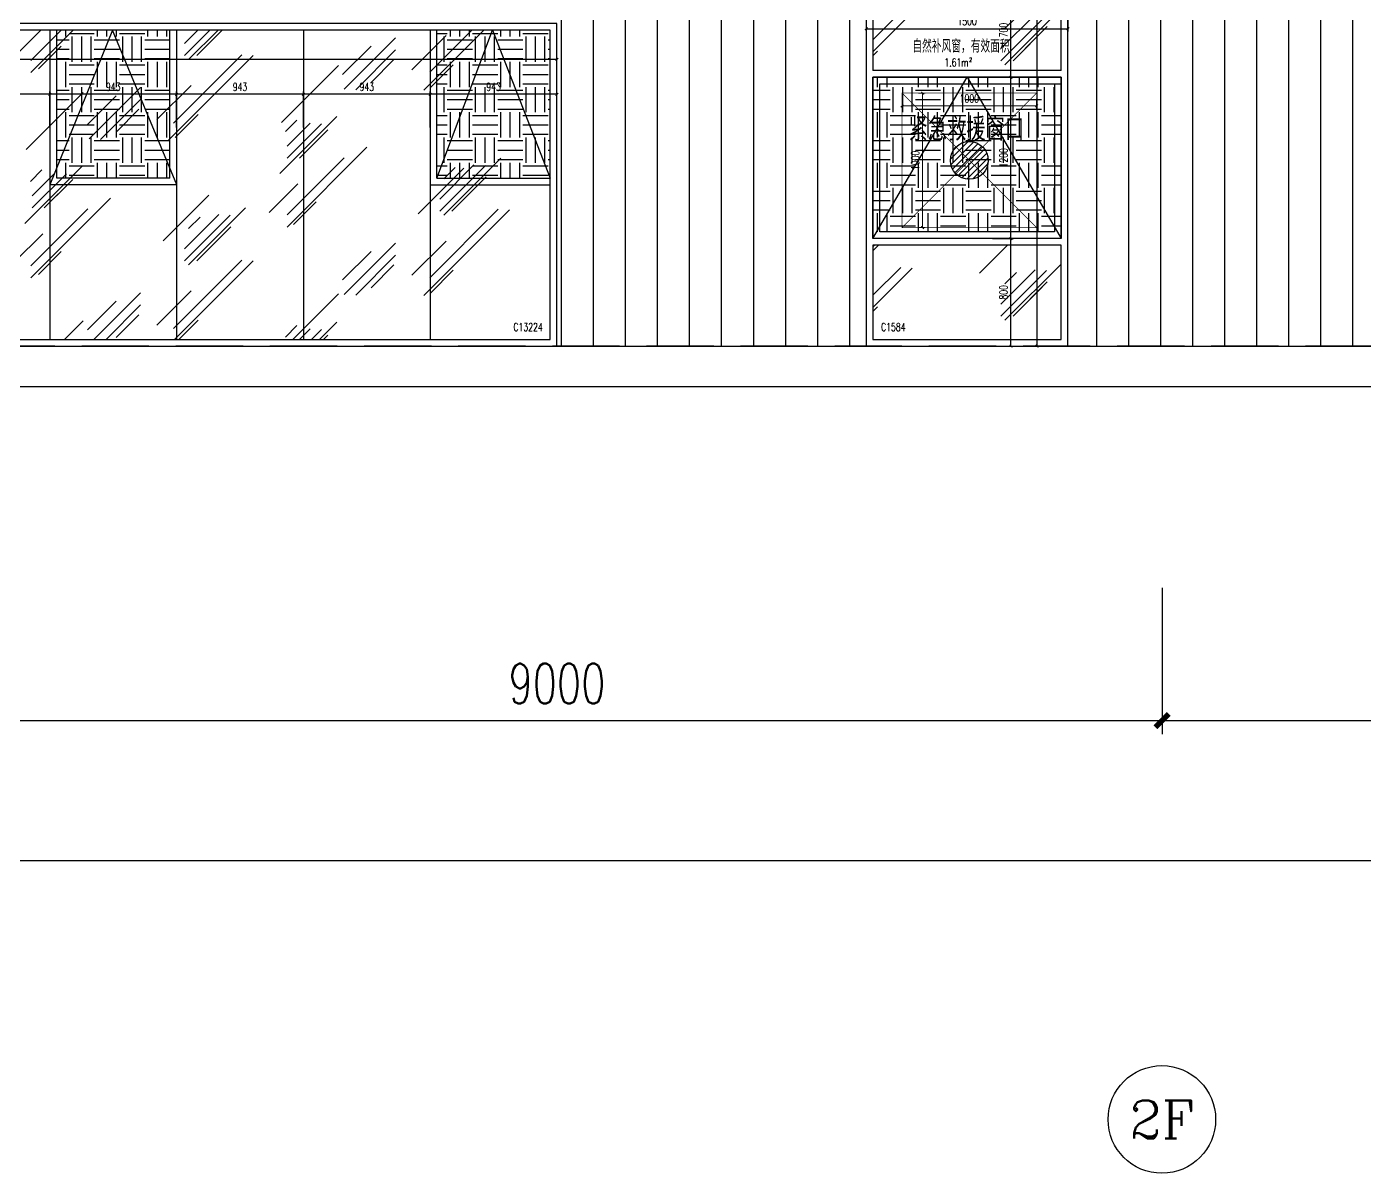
# Model space of a CAD drawing. Extents: x -2377130 to 293730, y -2 to 754590.
# Drawn here: x -866002 to -856056, y 511087 to 519612 of the extents above; entities that cross this region are included whole.
import ezdxf
from ezdxf.enums import TextEntityAlignment as Align

# ---------------------------------------------------------------- set-up
doc = ezdxf.new("R2010")
doc.units = 0
doc.header["$LTSCALE"] = 1000
doc.header["$MEASUREMENT"] = 0
for name, pattern in [('__DASH', [0.35, 0.25, -0.1]), ('DASH', [0.35, 0.25, -0.1]), ('DOTE', [2.42, 2, -0.2, 0.02, -0.2])]:
    doc.linetypes.add(name, pattern=pattern)
doc.layers.get('Defpoints').update_dxf_attribs({"color": 210})
for name, color, linetype in [('A-AXIS-D', 1, 'Continuous'), ('A-AXIS-DOTE', 14, 'DOTE'), ('A-HATCH-2', 251, 'Continuous'), ('A-LIN-V', 9, 'Continuous'), ('A-WINDOW', 140, 'Continuous'), ('A-彩色打印层', 22, 'Continuous'), ('A-门窗表显示尺寸', 160, 'Continuous'), ('AS-WALL', 40, 'Continuous'), ('AXIS', 3, 'Continuous'), ('PUB_DIM', 3, 'Continuous'), ('PUB_TEXT', 7, 'Continuous'), ('SPACE', 7, 'Continuous'), ('SPACE_HATCH', 8, 'Continuous')]:
    doc.layers.add(name, color=color, linetype=linetype)
doc.layers.add('A-WALL-HATCH', color=8, linetype='Continuous', lineweight=13)
doc.styles.add('_TCH_AXIS', font='COMPLEX', dxfattribs={"bigfont": 'GBCBIG'})
doc.styles.add('_TCH_DIM_T3', font='SIMPLEX', dxfattribs={"width": 0.705882, "bigfont": 'GBCBIG'})
doc.styles.add('_TCH_SPACE', font='SIMPLEX', dxfattribs={"height": 5, "bigfont": 'GBCBIG'})
doc.styles.add('A-DIM_T3', font='SIMPLEX', dxfattribs={"width": 0.705882, "bigfont": 'GBCBIG'})
doc.styles.add('A-STANDARD', font='SIMPLEX', dxfattribs={"bigfont": 'GBCBIG'})
doc.styles.add('STYLE1', font='')
doc.styles.get('STYLE1').set_extended_font_data('SimSun')
doc.dimstyles.new('_TCH_ARCH&&100', dxfattribs={"dimtxt": 297.5, "dimasz": 100, "dimexe": 100, "dimexo": 100, "dimgap": 126.25, "dimtad": 1, "dimdec": 0, "dimzin": 0, "dimdsep": 46, "dimtxsty": '_TCH_DIM_T3', "dimblk": 'ARCHTICK', "dimcen": 0.09, "dimclrt": 7, "dimazin": 2, "dimtfac": 1, "dimtdec": 0, "dimtix": 1, "dimtmove": 2, "dimatfit": 3, "dimfxl": 0, "dimtolj": 1, "dimtzin": 0, "dimarcsym": 0})
doc.dimstyles.new('_TCH_ARCH&&20', dxfattribs={"dimtxt": 59.5, "dimasz": 20, "dimexe": 20, "dimexo": 20, "dimgap": 25.25, "dimtad": 1, "dimdec": 0, "dimzin": 0, "dimdsep": 46, "dimtxsty": '_TCH_DIM_T3', "dimblk": 'ARCHTICK', "dimcen": 0.09, "dimclrt": 7, "dimazin": 2, "dimtfac": 1, "dimtdec": 0, "dimtix": 1, "dimtmove": 2, "dimatfit": 3, "dimfxl": 0, "dimtolj": 1, "dimtzin": 0, "dimarcsym": 0})
doc.dimstyles.new('A-DIM&&20', dxfattribs={"dimtxt": 59.5, "dimasz": 20, "dimexe": 20, "dimexo": 20, "dimgap": 25.25, "dimtad": 1, "dimdec": 0, "dimzin": 0, "dimdsep": 46, "dimtxsty": 'A-DIM_T3', "dimblk": 'ARCHTICK', "dimcen": 0.09, "dimclrt": 7, "dimazin": 2, "dimtfac": 1, "dimtdec": 0, "dimtix": 1, "dimtmove": 2, "dimatfit": 3, "dimfxl": 0, "dimtolj": 1, "dimtzin": 0, "dimarcsym": 0})
pattern_1 = [(0, (0, 0), (187.5, 187.5), [187.5, -187.5]), (0, (0, 70.31), (187.5, 187.5), [187.5, -187.5]), (0, (0, 140.62), (187.5, 187.5), [187.5, -187.5]), (90, (23.44, 164.06), (-187.5, 187.5), [187.5, -187.5]), (90, (93.75, 164.06), (-187.5, 187.5), [187.5, -187.5]), (90, (164.06, 164.06), (-187.5, 187.5), [187.5, -187.5])]

# ---------------------------------------------------------------- blocks, each defined once
blk = doc.blocks.new('_ArchTick')
at = {"color": 0, "linetype": 'ByBlock', "const_width": 0.4}
blk.add_lwpolyline([(-0.5, -0.5), (0.5, 0.5)], dxfattribs=at)
blk = doc.blocks.new('*D1117')
at = {"layer": 'A-AXIS-D', "color": 0, "lineweight": -2}
for p, q in [((-903359.3, 515440), (-903359.3, 513313.4)), ((-745359.3, 515440), (-745359.3, 513313.4)), ((-903359.3, 513413.4), (-745359.3, 513413.4))]:
    blk.add_line(p, q, dxfattribs=at)
at = {"layer": 'Defpoints', "color": 0}
for p in [(-903359.3, 515540), (-745359.3, 515540), (-745359.3, 513413.4)]:
    blk.add_point(p, dxfattribs=at)
at = {"layer": 'A-AXIS-D', "color": 0, "lineweight": -2, "xscale": 100, "yscale": 100, "zscale": 100, "rotation": 180}
blk.add_blockref('_ArchTick', (-903359.3, 513413.4), dxfattribs=at)
at = {"layer": 'A-AXIS-D', "color": 0, "lineweight": -2, "xscale": 100, "yscale": 100, "zscale": 100}
blk.add_blockref('_ArchTick', (-745359.3, 513413.4), dxfattribs=at)
at = {"layer": 'A-AXIS-D', "color": 7, "insert": (-824359.3, 513688.4), "char_height": 297.5, "attachment_point": 5, "style": '_TCH_DIM_T3'}
blk.add_mtext('\\A1;158000', dxfattribs=at)
blk = doc.blocks.new('*D1099')
at = {"layer": 'A-AXIS-D', "color": 0, "lineweight": -2}
for p, q in [((-857559.3, 515440), (-857559.3, 514353.4)), ((-848559.3, 515440), (-848559.3, 514353.4)), ((-857559.3, 514453.4), (-848559.3, 514453.4))]:
    blk.add_line(p, q, dxfattribs=at)
at = {"layer": 'Defpoints', "color": 0}
for p in [(-857559.3, 515540), (-848559.3, 515540), (-848559.3, 514453.4)]:
    blk.add_point(p, dxfattribs=at)
at = {"layer": 'A-AXIS-D', "color": 0, "lineweight": -2, "xscale": 100, "yscale": 100, "zscale": 100, "rotation": 180}
blk.add_blockref('_ArchTick', (-857559.3, 514453.4), dxfattribs=at)
at = {"layer": 'A-AXIS-D', "color": 0, "lineweight": -2, "xscale": 100, "yscale": 100, "zscale": 100}
blk.add_blockref('_ArchTick', (-848559.3, 514453.4), dxfattribs=at)
at = {"layer": 'A-AXIS-D', "color": 7, "insert": (-853059.3, 514728.4), "char_height": 297.5, "attachment_point": 5, "style": '_TCH_DIM_T3'}
blk.add_mtext('\\A1;9000', dxfattribs=at)
blk = doc.blocks.new('*D1098')
at = {"layer": 'A-AXIS-D', "color": 0, "lineweight": -2}
for p, q in [((-866559.3, 515440), (-866559.3, 514353.4)), ((-857559.3, 515440), (-857559.3, 514353.4)), ((-866559.3, 514453.4), (-857559.3, 514453.4))]:
    blk.add_line(p, q, dxfattribs=at)
at = {"layer": 'Defpoints', "color": 0}
for p in [(-866559.3, 515540), (-857559.3, 515540), (-857559.3, 514453.4)]:
    blk.add_point(p, dxfattribs=at)
at = {"layer": 'A-AXIS-D', "color": 0, "lineweight": -2, "xscale": 100, "yscale": 100, "zscale": 100, "rotation": 180}
blk.add_blockref('_ArchTick', (-866559.3, 514453.4), dxfattribs=at)
at = {"layer": 'A-AXIS-D', "color": 0, "lineweight": -2, "xscale": 100, "yscale": 100, "zscale": 100}
blk.add_blockref('_ArchTick', (-857559.3, 514453.4), dxfattribs=at)
at = {"layer": 'A-AXIS-D', "color": 7, "insert": (-862059.3, 514728.4), "char_height": 297.5, "attachment_point": 5, "style": '_TCH_DIM_T3'}
blk.add_mtext('\\A1;9000', dxfattribs=at)
blk = doc.blocks.new('*D926')
at = {"layer": 'A-门窗表显示尺寸', "color": 0, "lineweight": -2}
for p, q in [((-875259.3, 519122.5), (-875259.3, 519390)), ((-862059.3, 519370), (-875259.3, 519370)), ((-862059.3, 519122.5), (-862059.3, 519390))]:
    blk.add_line(p, q, dxfattribs=at)
at = {"layer": 'Defpoints', "color": 0}
for p in [(-875259.3, 519370), (-875259.3, 519102.5), (-862059.3, 519102.5)]:
    blk.add_point(p, dxfattribs=at)
at = {"layer": 'A-门窗表显示尺寸', "color": 0, "lineweight": -2, "xscale": 20, "yscale": 20, "zscale": 20, "rotation": 180}
blk.add_blockref('_ArchTick', (-875259.3, 519370), dxfattribs=at)
at = {"layer": 'A-门窗表显示尺寸', "color": 0, "lineweight": -2, "xscale": 20, "yscale": 20, "zscale": 20}
blk.add_blockref('_ArchTick', (-862059.3, 519370), dxfattribs=at)
at = {"layer": 'A-门窗表显示尺寸', "color": 7, "insert": (-868659.3, 519425), "char_height": 59.5, "attachment_point": 5, "style": 'A-DIM_T3'}
blk.add_mtext('\\A1;13200', dxfattribs=at)
blk = doc.blocks.new('*D910')
at = {"layer": 'A-门窗表显示尺寸', "color": 0, "lineweight": -2}
for p, q in [((-866773.6, 518862.5), (-866773.6, 519130)), ((-865830.8, 519110), (-866773.6, 519110)), ((-865830.8, 518862.5), (-865830.8, 519130))]:
    blk.add_line(p, q, dxfattribs=at)
at = {"layer": 'Defpoints', "color": 0}
for p in [(-866773.6, 519110), (-866773.6, 518842.5), (-865830.8, 518842.5)]:
    blk.add_point(p, dxfattribs=at)
at = {"layer": 'A-门窗表显示尺寸', "color": 0, "lineweight": -2, "xscale": 20, "yscale": 20, "zscale": 20, "rotation": 180}
blk.add_blockref('_ArchTick', (-866773.6, 519110), dxfattribs=at)
at = {"layer": 'A-门窗表显示尺寸', "color": 0, "lineweight": -2, "xscale": 20, "yscale": 20, "zscale": 20}
blk.add_blockref('_ArchTick', (-865830.8, 519110), dxfattribs=at)
at = {"layer": 'A-门窗表显示尺寸', "color": 7, "insert": (-866302.2, 519165), "char_height": 59.5, "attachment_point": 5, "style": 'A-DIM_T3'}
blk.add_mtext('\\A1;943', dxfattribs=at)
blk = doc.blocks.new('*D911')
at = {"layer": 'A-门窗表显示尺寸', "color": 0, "lineweight": -2}
for p, q in [((-865830.8, 518862.5), (-865830.8, 519130)), ((-864887.9, 519110), (-865830.8, 519110)), ((-864887.9, 518862.5), (-864887.9, 519130))]:
    blk.add_line(p, q, dxfattribs=at)
at = {"layer": 'Defpoints', "color": 0}
for p in [(-865830.8, 519110), (-865830.8, 518842.5), (-864887.9, 518842.5)]:
    blk.add_point(p, dxfattribs=at)
at = {"layer": 'A-门窗表显示尺寸', "color": 0, "lineweight": -2, "xscale": 20, "yscale": 20, "zscale": 20, "rotation": 180}
blk.add_blockref('_ArchTick', (-865830.8, 519110), dxfattribs=at)
at = {"layer": 'A-门窗表显示尺寸', "color": 0, "lineweight": -2, "xscale": 20, "yscale": 20, "zscale": 20}
blk.add_blockref('_ArchTick', (-864887.9, 519110), dxfattribs=at)
at = {"layer": 'A-门窗表显示尺寸', "color": 7, "insert": (-865359.3, 519165), "char_height": 59.5, "attachment_point": 5, "style": 'A-DIM_T3'}
blk.add_mtext('\\A1;943', dxfattribs=at)
blk = doc.blocks.new('*D912')
at = {"layer": 'A-门窗表显示尺寸', "color": 0, "lineweight": -2}
for p, q in [((-864887.9, 518862.5), (-864887.9, 519130)), ((-863945, 519110), (-864887.9, 519110)), ((-863945, 518862.5), (-863945, 519130))]:
    blk.add_line(p, q, dxfattribs=at)
at = {"layer": 'Defpoints', "color": 0}
for p in [(-864887.9, 519110), (-864887.9, 518842.5), (-863945, 518842.5)]:
    blk.add_point(p, dxfattribs=at)
at = {"layer": 'A-门窗表显示尺寸', "color": 0, "lineweight": -2, "xscale": 20, "yscale": 20, "zscale": 20, "rotation": 180}
blk.add_blockref('_ArchTick', (-864887.9, 519110), dxfattribs=at)
at = {"layer": 'A-门窗表显示尺寸', "color": 0, "lineweight": -2, "xscale": 20, "yscale": 20, "zscale": 20}
blk.add_blockref('_ArchTick', (-863945, 519110), dxfattribs=at)
at = {"layer": 'A-门窗表显示尺寸', "color": 7, "insert": (-864416.5, 519165), "char_height": 59.5, "attachment_point": 5, "style": 'A-DIM_T3'}
blk.add_mtext('\\A1;943', dxfattribs=at)
blk = doc.blocks.new('*D913')
at = {"layer": 'A-门窗表显示尺寸', "color": 0, "lineweight": -2}
for p, q in [((-863945, 518862.5), (-863945, 519130)), ((-863002.2, 519110), (-863945, 519110)), ((-863002.2, 518862.5), (-863002.2, 519130))]:
    blk.add_line(p, q, dxfattribs=at)
at = {"layer": 'Defpoints', "color": 0}
for p in [(-863945, 519110), (-863945, 518842.5), (-863002.2, 518842.5)]:
    blk.add_point(p, dxfattribs=at)
at = {"layer": 'A-门窗表显示尺寸', "color": 0, "lineweight": -2, "xscale": 20, "yscale": 20, "zscale": 20, "rotation": 180}
blk.add_blockref('_ArchTick', (-863945, 519110), dxfattribs=at)
at = {"layer": 'A-门窗表显示尺寸', "color": 0, "lineweight": -2, "xscale": 20, "yscale": 20, "zscale": 20}
blk.add_blockref('_ArchTick', (-863002.2, 519110), dxfattribs=at)
at = {"layer": 'A-门窗表显示尺寸', "color": 7, "insert": (-863473.6, 519165), "char_height": 59.5, "attachment_point": 5, "style": 'A-DIM_T3'}
blk.add_mtext('\\A1;943', dxfattribs=at)
blk = doc.blocks.new('*D914')
at = {"layer": 'A-门窗表显示尺寸', "color": 0, "lineweight": -2}
for p, q in [((-863002.2, 518862.5), (-863002.2, 519130)), ((-862059.3, 519110), (-863002.2, 519110)), ((-862059.3, 518862.5), (-862059.3, 519130))]:
    blk.add_line(p, q, dxfattribs=at)
at = {"layer": 'Defpoints', "color": 0}
for p in [(-863002.2, 519110), (-863002.2, 518842.5), (-862059.3, 518842.5)]:
    blk.add_point(p, dxfattribs=at)
at = {"layer": 'A-门窗表显示尺寸', "color": 0, "lineweight": -2, "xscale": 20, "yscale": 20, "zscale": 20, "rotation": 180}
blk.add_blockref('_ArchTick', (-863002.2, 519110), dxfattribs=at)
at = {"layer": 'A-门窗表显示尺寸', "color": 0, "lineweight": -2, "xscale": 20, "yscale": 20, "zscale": 20}
blk.add_blockref('_ArchTick', (-862059.3, 519110), dxfattribs=at)
at = {"layer": 'A-门窗表显示尺寸', "color": 7, "insert": (-862530.8, 519165), "char_height": 59.5, "attachment_point": 5, "style": 'A-DIM_T3'}
blk.add_mtext('\\A1;943', dxfattribs=at)
blk = doc.blocks.new('*D1021')
at = {"layer": 'A-门窗表显示尺寸', "color": 0, "lineweight": -2}
for p, q in [((-858813.3, 525637.5), (-858468.9, 525637.5)), ((-858488.9, 517237.5), (-858488.9, 525637.5)), ((-858813.3, 517237.5), (-858468.9, 517237.5))]:
    blk.add_line(p, q, dxfattribs=at)
at = {"layer": 'Defpoints', "color": 0}
for p in [(-858833.3, 525637.5), (-858488.9, 525637.5), (-858833.3, 517237.5)]:
    blk.add_point(p, dxfattribs=at)
at = {"layer": 'A-门窗表显示尺寸', "color": 0, "lineweight": -2, "xscale": 20, "yscale": 20, "zscale": 20}
for p, rotation in [((-858488.9, 525637.5), 90), ((-858488.9, 517237.5), 270)]:
    blk.add_blockref('_ArchTick', p, dxfattribs=dict(at, rotation=rotation))
at = {"layer": 'A-门窗表显示尺寸', "color": 7, "insert": (-858543.9, 521437.5), "char_height": 59.5, "attachment_point": 5, "rotation": 90, "style": '_TCH_DIM_T3'}
blk.add_mtext('\\A1;8400', dxfattribs=at)
blk = doc.blocks.new('*D630')
at = {"layer": 'Defpoints', "color": 0}
for p in [(-1653990, 542178.3), (-1652990, 542178.3), (-1652990, 542105)]:
    blk.add_point(p, dxfattribs=at)
at = {"layer": 'PUB_DIM', "color": 0, "lineweight": -2}
for p, q in [((-1653990, 542158.3), (-1653990, 542085)), ((-1653990, 542105), (-1652990, 542105)), ((-1652990, 542158.3), (-1652990, 542085))]:
    blk.add_line(p, q, dxfattribs=at)
at = {"layer": 'PUB_DIM', "color": 0, "lineweight": -2, "xscale": 20, "yscale": 20, "zscale": 20, "rotation": 180}
blk.add_blockref('_ArchTick', (-1653990, 542105), dxfattribs=at)
at = {"layer": 'PUB_DIM', "color": 0, "lineweight": -2, "xscale": 20, "yscale": 20, "zscale": 20}
blk.add_blockref('_ArchTick', (-1652990, 542105), dxfattribs=at)
at = {"layer": 'PUB_DIM', "color": 7, "insert": (-1653490, 542160), "char_height": 59.5, "attachment_point": 5, "style": '_TCH_DIM_T3'}
blk.add_mtext('\\A1;1000', dxfattribs=at)
blk = doc.blocks.new('*D631')
at = {"layer": 'Defpoints', "color": 0}
for p in [(-1653888.8, 542199.6), (-1653837.4, 542199.6), (-1653888.8, 541199.6)]:
    blk.add_point(p, dxfattribs=at)
at = {"layer": 'PUB_DIM', "color": 0, "lineweight": -2}
for p, q in [((-1653868.8, 542199.6), (-1653817.4, 542199.6)), ((-1653837.4, 541199.6), (-1653837.4, 542199.6)), ((-1653868.8, 541199.6), (-1653817.4, 541199.6))]:
    blk.add_line(p, q, dxfattribs=at)
at = {"layer": 'PUB_DIM', "color": 0, "lineweight": -2, "xscale": 20, "yscale": 20, "zscale": 20}
for p, rotation in [((-1653837.4, 542199.6), 90), ((-1653837.4, 541199.6), 270)]:
    blk.add_blockref('_ArchTick', p, dxfattribs=dict(at, rotation=rotation))
at = {"layer": 'PUB_DIM', "color": 7, "insert": (-1653892.4, 541699.6), "char_height": 59.5, "attachment_point": 5, "rotation": 90, "style": '_TCH_DIM_T3'}
blk.add_mtext('\\A1;1000', dxfattribs=at)
blk = doc.blocks.new('*D1023')
at = {"layer": 'A-门窗表显示尺寸', "color": 0, "lineweight": -2}
for p, q in [((-858819.3, 519937.5), (-858663.3, 519937.5)), ((-858683.3, 519237.5), (-858683.3, 519937.5)), ((-858819.3, 519237.5), (-858663.3, 519237.5))]:
    blk.add_line(p, q, dxfattribs=at)
at = {"layer": 'Defpoints', "color": 0}
for p in [(-858839.3, 519937.5), (-858683.3, 519937.5), (-858839.3, 519237.5)]:
    blk.add_point(p, dxfattribs=at)
at = {"layer": 'A-门窗表显示尺寸', "color": 0, "lineweight": -2, "xscale": 20, "yscale": 20, "zscale": 20}
for p, rotation in [((-858683.3, 519937.5), 90), ((-858683.3, 519237.5), 270)]:
    blk.add_blockref('_ArchTick', p, dxfattribs=dict(at, rotation=rotation))
at = {"layer": 'A-门窗表显示尺寸', "color": 7, "insert": (-858738.3, 519587.5), "char_height": 59.5, "attachment_point": 5, "rotation": 90, "style": 'A-DIM_T3'}
blk.add_mtext('\\A1;700', dxfattribs=at)
blk = doc.blocks.new('*D1024')
at = {"layer": 'A-门窗表显示尺寸', "color": 0, "lineweight": -2}
for p, q in [((-858819.3, 519237.5), (-858663.3, 519237.5)), ((-858683.3, 518037.5), (-858683.3, 519237.5)), ((-858819.3, 518037.5), (-858663.3, 518037.5))]:
    blk.add_line(p, q, dxfattribs=at)
at = {"layer": 'Defpoints', "color": 0}
for p in [(-858839.3, 519237.5), (-858683.3, 519237.5), (-858839.3, 518037.5)]:
    blk.add_point(p, dxfattribs=at)
at = {"layer": 'A-门窗表显示尺寸', "color": 0, "lineweight": -2, "xscale": 20, "yscale": 20, "zscale": 20}
for p, rotation in [((-858683.3, 519237.5), 90), ((-858683.3, 518037.5), 270)]:
    blk.add_blockref('_ArchTick', p, dxfattribs=dict(at, rotation=rotation))
at = {"layer": 'A-门窗表显示尺寸', "color": 7, "insert": (-858738.3, 518637.5), "char_height": 59.5, "attachment_point": 5, "rotation": 90, "style": 'A-DIM_T3'}
blk.add_mtext('\\A1;1200', dxfattribs=at)
blk = doc.blocks.new('*D1025')
at = {"layer": 'A-门窗表显示尺寸', "color": 0, "lineweight": -2}
for p, q in [((-858819.3, 518037.5), (-858663.3, 518037.5)), ((-858683.3, 517237.5), (-858683.3, 518037.5)), ((-858819.3, 517237.5), (-858663.3, 517237.5))]:
    blk.add_line(p, q, dxfattribs=at)
at = {"layer": 'Defpoints', "color": 0}
for p in [(-858839.3, 518037.5), (-858683.3, 518037.5), (-858839.3, 517237.5)]:
    blk.add_point(p, dxfattribs=at)
at = {"layer": 'A-门窗表显示尺寸', "color": 0, "lineweight": -2, "xscale": 20, "yscale": 20, "zscale": 20}
for p, rotation in [((-858683.3, 518037.5), 90), ((-858683.3, 517237.5), 270)]:
    blk.add_blockref('_ArchTick', p, dxfattribs=dict(at, rotation=rotation))
at = {"layer": 'A-门窗表显示尺寸', "color": 7, "insert": (-858738.3, 517637.5), "char_height": 59.5, "attachment_point": 5, "rotation": 90, "style": 'A-DIM_T3'}
blk.add_mtext('\\A1;800', dxfattribs=at)
blk = doc.blocks.new('*D1026')
at = {"layer": 'A-门窗表显示尺寸', "color": 0, "lineweight": -2}
for p, q in [((-859759.3, 519747.5), (-859759.3, 519578)), ((-858259.3, 519747.5), (-858259.3, 519578)), ((-859759.3, 519598), (-858259.3, 519598))]:
    blk.add_line(p, q, dxfattribs=at)
at = {"layer": 'Defpoints', "color": 0}
for p in [(-859759.3, 519767.5), (-858259.3, 519767.5), (-858259.3, 519598)]:
    blk.add_point(p, dxfattribs=at)
at = {"layer": 'A-门窗表显示尺寸', "color": 0, "lineweight": -2, "xscale": 20, "yscale": 20, "zscale": 20, "rotation": 180}
blk.add_blockref('_ArchTick', (-859759.3, 519598), dxfattribs=at)
at = {"layer": 'A-门窗表显示尺寸', "color": 0, "lineweight": -2, "xscale": 20, "yscale": 20, "zscale": 20}
blk.add_blockref('_ArchTick', (-858259.3, 519598), dxfattribs=at)
at = {"layer": 'A-门窗表显示尺寸', "color": 7, "insert": (-859009.3, 519653), "char_height": 59.5, "attachment_point": 5, "style": 'A-DIM_T3'}
blk.add_mtext('\\A1;1500', dxfattribs=at)
blk = doc.blocks.new('w42432')
at = {"layer": 'A-彩色打印层'}
h = blk.add_hatch(dxfattribs=at)
h.set_pattern_fill('ANSI31', color=8, scale=20)
h.set_pattern_definition([(45, (-3066307.735, -1060647.207), (-22.4506403, 22.4506403), [])])
edge = h.paths.add_edge_path()
edge.add_arc((-1653490, 541699.6), 140.7, 0, 360)
at = {"layer": 'A-彩色打印层', "color": 8, "linetype": 'DASH', "const_width": 5, "elevation": 0}
blk.add_lwpolyline([(-1653990, 542199.6), (-1652990, 542199.6), (-1652990, 541199.6), (-1653990, 541199.6)], close=True, dxfattribs=at)
for points in [[(-1653990, 542199.6), (-1652990, 541199.6)], [(-1652990, 542199.6), (-1653990, 541199.6)]]:
    blk.add_lwpolyline(points, dxfattribs=at)
at = {"layer": 'A-彩色打印层', "color": 8, "ltscale": 0.5}
blk.add_circle((-1653490, 541699.6, 0), 140.7, dxfattribs=at)
at = {"layer": 'AXIS', "color": 8, "linetype": 'Continuous', "style": 'STYLE1', "width": 0.7}
blk.add_text('紧急救援窗口', height=150, dxfattribs=at).set_placement((-1653941.7, 541862.6, 0))
at = {"layer": 'PUB_DIM', "color": 8}
for p1, p2, distance, picture, middle in [((-1653990, 542178.3), (-1652990, 542178.3), -73.3, '*D630', (-1653490, 542160)), ((-1653888.8, 541199.6), (-1653888.8, 542199.6), -51.4, '*D631', (-1653892.4, 541699.6))]:
    dim = blk.add_aligned_dim(p1=p1, p2=p2, distance=distance, dimstyle='_TCH_ARCH&&20', dxfattribs=at)
    dim.commit()
    dim.dimension.update_dxf_attribs({"geometry": picture, "text_midpoint": middle})

msp = doc.modelspace()

# ---------------------------------------------------------------- hatches: boundary and pattern name
at = {"layer": 'A-WALL-HATCH'}
h = msp.add_hatch(dxfattribs=at)
h.set_pattern_fill('玻璃2', color=8, scale=100, angle=180)
h.set_pattern_definition([(45, (4047861.3, -5340), (0, 1527.35065), [600, -360, 600, -360, 240, -523.28157]), (45, (4047831.3, -5310), (0, 1527.35065), [480, -600, 360, -360, 420, -463.28157]), (45, (4047831.3, -5220), (0, 1527.35065), [360, -720, 240, -360, 540, -463.28157]), (45, (4047921.3, -5310), (0, 1527.35065), [360, -720, 300, -1303.2815]), (45, (4048011.3, -5220), (0, 1527.35065), [180, -900, 120, -1483.2815]), (45, (4047861.3, -5070), (0, 1527.35065), [120, -900, 120, -480, 300, -763.28157]), (45, (4048401.3, -5160), (0, 1527.35065), [600, -900, 720, -475.28157]), (45, (4048401.3, -5250), (0, 1527.35065), [840, -600, 900, -355.28157]), (45, (4048551.3, -5130), (0, -1697.05627), [600, -840, 480, -763.28157]), (45, (4048461.3, -4950), (0, 1527.35065), [300, -1200, 360, -823.28157]), (45, (4048641.3, -5040), (0, 1527.35065), [240, -1200, 240, -1003.2815])])
h.paths.add_polyline_path([(-859709.3, 519237.5), (-858309.3, 519237.5), (-858309.3, 519887.5), (-859709.3, 519887.5)])
h = msp.add_hatch(dxfattribs=at)
h.set_pattern_fill('玻璃2', color=8, scale=100, angle=180)
h.set_pattern_definition([(45, (1649211.1, 60), (0, 1527.35065), [600, -360, 600, -360, 240, -523.28157]), (45, (1649181.1, 90), (0, 1527.35065), [480, -600, 360, -360, 420, -463.28157]), (45, (1649181.1, 180), (0, 1527.35065), [360, -720, 240, -360, 540, -463.28157]), (45, (1649271.1, 90), (0, 1527.35065), [360, -720, 300, -1303.2815]), (45, (1649361.1, 180), (0, 1527.35065), [180, -900, 120, -1483.2815]), (45, (1649211.1, 330), (0, 1527.35065), [120, -900, 120, -480, 300, -763.28157]), (45, (1649751.1, 240), (0, 1527.35065), [600, -900, 720, -475.28157]), (45, (1649751.1, 150), (0, 1527.35065), [840, -600, 900, -355.28157]), (45, (1649901.1, 270), (0, -1697.0563), [600, -840, 480, -763.2816]), (45, (1649811.1, 450), (0, 1527.35065), [300, -1200, 360, -823.28157]), (45, (1649991.1, 360), (0, 1527.35065), [240, -1200, 240, -1003.2815])])
h.paths.add_polyline_path([(-875209.3, 517287.5), (-862309.3, 517287.5), (-862309.3, 519587.5), (-874316.5, 519587.5), (-874313.6, 518437.5), (-875209.3, 518437.5)])
h = msp.add_hatch(dxfattribs=at)
h.set_pattern_fill('玻璃2', color=8, scale=100, angle=180)
h.set_pattern_definition([(45, (4047861.3, -7240), (0, 1527.35065), [600, -360, 600, -360, 240, -523.28157]), (45, (4047831.3, -7210), (0, 1527.35065), [480, -600, 360, -360, 420, -463.28157]), (45, (4047831.3, -7120), (0, 1527.35065), [360, -720, 240, -360, 540, -463.28157]), (45, (4047921.3, -7210), (0, 1527.35065), [360, -720, 300, -1303.2815]), (45, (4048011.3, -7120), (0, 1527.35065), [180, -900, 120, -1483.2815]), (45, (4047861.3, -6970), (0, 1527.35065), [120, -900, 120, -480, 300, -763.28157]), (45, (4048401.3, -7060), (0, 1527.35065), [600, -900, 720, -475.28157]), (45, (4048401.3, -7150), (0, 1527.35065), [840, -600, 900, -355.28157]), (45, (4048551.3, -7030), (0, -1697.05627), [600, -840, 480, -763.28157]), (45, (4048461.3, -6850), (0, 1527.35065), [300, -1200, 360, -823.28157]), (45, (4048641.3, -6940), (0, 1527.35065), [240, -1200, 240, -1003.2815])])
h.paths.add_polyline_path([(-859709.3, 517287.5), (-858309.3, 517287.5), (-858309.3, 517987.5), (-859709.3, 517987.5)])
at = {"layer": 'SPACE_HATCH'}
h = msp.add_hatch(dxfattribs=at)
h.set_pattern_fill('土壤', color=8, scale=50, style=0)
h.set_pattern_definition(pattern_1)
h.paths.add_polyline_path([(-865777.9, 518487.5), (-864937.9, 518487.5), (-864937.9, 519587.5), (-865777.9, 519587.5)])
h = msp.add_hatch(dxfattribs=at)
h.set_pattern_fill('土壤', color=8, scale=50, style=0)
h.set_pattern_definition(pattern_1)
h.paths.add_polyline_path([(-862109.3, 518487.5), (-862949.3, 518487.5), (-862949.3, 519587.5), (-862109.3, 519587.5)])
h = msp.add_hatch(dxfattribs=at)
h.set_pattern_fill('土壤', color=8, scale=50, style=0)
h.set_pattern_definition([(0, (962731.07, 5e-08), (187.5, 187.5), [187.5, -187.5]), (0, (962731.07, 70.31), (187.5, 187.5), [187.5, -187.5]), (0, (962731.07, 140.63), (187.5, 187.5), [187.5, -187.5]), (90, (962754.5, 164.06), (-187.5, 187.5), [187.5, -187.5]), (90, (962824.82, 164.06), (-187.5, 187.5), [187.5, -187.5]), (90, (962895.13, 164.06), (-187.5, 187.5), [187.5, -187.5])])
h.paths.add_polyline_path([(-858309.3, 518087.5), (-859709.3, 518087.5), (-859709.3, 519237.5), (-858309.3, 519237.5)])

# ---------------------------------------------------------------- linework, layer by layer
at = {"layer": 'A-AXIS-D', "color": 8}
msp.add_circle((-857560.9, 511487.5), 400, dxfattribs=at)
at = {"layer": 'A-AXIS-DOTE', "color": 8, "linetype": '__DASH', "ltscale": 2}
msp.add_line((-738393.5, 517237.5), (-910418.5, 517237.5), dxfattribs=at)
at = {"layer": 'A-HATCH-2', "color": 8, "linetype": 'Continuous'}
for p, q in [((-862025.2, 517237.5), (-862025.2, 534887.5)), ((-861787.1, 517237.5), (-861787.1, 534887.5)), ((-861548.9, 517237.5), (-861548.9, 534887.5)), ((-861310.8, 517237.5), (-861310.8, 534887.5)), ((-861072.7, 517237.5), (-861072.7, 534887.5)), ((-860834.6, 517237.5), (-860834.6, 534887.5)), ((-860596.4, 517237.5), (-860596.4, 534887.5)), ((-860358.3, 517237.5), (-860358.3, 534887.5)), ((-860120.2, 517237.5), (-860120.2, 534887.5)), ((-859882.1, 517237.5), (-859882.1, 534887.5)), ((-858044.5, 517237.5), (-858044.5, 534887.5)), ((-857806.3, 517237.5), (-857806.3, 534887.5)), ((-857568.2, 517237.5), (-857568.2, 534887.5)), ((-857330.1, 517237.5), (-857330.1, 534887.5)), ((-857092, 517237.5), (-857092, 534887.5)), ((-856853.8, 517237.5), (-856853.8, 534887.5)), ((-856615.7, 517237.5), (-856615.7, 534887.5)), ((-856377.6, 517237.5), (-856377.6, 534887.5)), ((-856139.5, 517237.5), (-856139.5, 534887.5))]:
    msp.add_line(p, q, dxfattribs=at)
at = {"layer": 'A-LIN-V', "color": 8}
msp.add_line((-903359.3, 517237.5), (-745359.3, 517237.5), dxfattribs=at)
at = {"layer": 'A-WINDOW', "color": 8}
for p, q in [((-865830.8, 519587.5), (-865830.8, 517287.5)), ((-865777.9, 518487.5), (-865777.9, 519587.5)), ((-864937.9, 518487.5), (-864937.9, 519587.5)), ((-864887.9, 519587.5), (-864887.9, 517287.5)), ((-863945, 519587.5), (-863945, 517287.5)), ((-863002.2, 519587.5), (-863002.2, 517287.5)), ((-862952.2, 518487.5), (-862952.2, 519587.5)), ((-858309.3, 519287.5), (-859709.3, 519287.5)), ((-858309.3, 519237.5), (-859709.3, 519237.5)), ((-864885, 518437.5), (-865830.8, 518437.5)), ((-864937.9, 518487.5), (-865777.9, 518487.5)), ((-863002.2, 518437.5), (-862109.3, 518437.5)), ((-862952.2, 518487.5), (-862109.3, 518487.5)), ((-858309.3, 518037.5), (-859709.3, 518037.5)), ((-858309.3, 517987.5), (-859709.3, 517987.5))]:
    msp.add_line(p, q, dxfattribs=at)
for points in [[(-859759.3, 517237.5), (-858259.3, 517237.5), (-858259.3, 519937.5), (-859759.3, 519937.5)], [(-875259.3, 517237.5), (-862059.3, 517237.5), (-862059.3, 519637.5), (-875259.3, 519637.5)], [(-875209.3, 517287.5), (-862109.3, 517287.5), (-862109.3, 519587.5), (-875209.3, 519587.5)], [(-859709.3, 519237.5), (-858309.3, 519237.5), (-858309.3, 518037.5), (-859709.3, 518037.5)], [(-859659.3, 519187.5), (-858359.3, 519187.5), (-858359.3, 518087.5), (-859659.3, 518087.5)]]:
    msp.add_lwpolyline(points, close=True, dxfattribs=at)
for points in [[(-858309.3, 519287.5), (-858309.3, 519887.5), (-859709.3, 519887.5), (-859709.3, 519287.5)], [(-864885, 518437.5), (-865365.7, 519587.5), (-865830.8, 518437.5)], [(-862952.2, 518487.5), (-862538.7, 519587.5), (-862109.3, 518487.5)], [(-859709.3, 519237.5), (-859709.3, 518037.5)], [(-859709.3, 518037.5), (-859009.3, 519237.5), (-858309.3, 518037.5)], [(-858309.3, 518037.5), (-858309.3, 519237.5)], [(-859709.3, 517987.5), (-859709.3, 517287.5), (-858309.3, 517287.5), (-858309.3, 517987.5)]]:
    msp.add_lwpolyline(points, dxfattribs=at)
at = {"layer": 'AS-WALL', "color": 8}
msp.add_line((-910418.5, 516937.5), (-738393.5, 516937.5), dxfattribs=at)

# ---------------------------------------------------------------- block references
at = {"layer": 'A-WALL-HATCH', "color": 8}
msp.add_blockref('w42432', (794497.4, -23080.9, 0), dxfattribs=at)

# ---------------------------------------------------------------- texts
at = {"layer": 'A-门窗表显示尺寸', "color": 8, "style": 'A-STANDARD', "width": 0.705882}
for s, p in [('C13224', (-862382.9, 517350)), ('C1584', (-859648.9, 517350))]:
    msp.add_text(s, height=59.5, dxfattribs=at).set_placement(p)
at = {"layer": 'PUB_TEXT', "color": 8, "style": '_TCH_AXIS'}
msp.add_text('2F', height=282.17, dxfattribs=at).set_placement((-857802.8, 511346.4), (-857319.1, 511346.4), align=Align.FIT)
at = {"layer": 'SPACE', "color": 8, "style": '_TCH_SPACE'}
msp.add_text('自然补风窗，有效面积', height=96.45, dxfattribs=at).set_placement((-859416.4, 519420))
at = {"layer": 'SPACE', "color": 8, "style": '_TCH_SPACE', "width": 0.705882}
for s, height, p in [('1.61m', 59.5, (-859178.2, 519317.6)), ('2', 29.8, (-858994.2, 519352.6))]:
    msp.add_text(s, height=height, dxfattribs=at).set_placement(p)

# ---------------------------------------------------------------- dimensions: what is measured, and where the dimension line sits
at = {"layer": 'A-AXIS-D', "color": 8}
for base, p1, p2, picture, middle in [((-745359.3, 513413.4), (-903359.3, 515540), (-745359.3, 515540), '*D1117', (-824359.3, 513688.4)), ((-857559.3, 514453.4), (-866559.3, 515540), (-857559.3, 515540), '*D1098', (-862059.3, 514728.4)), ((-848559.3, 514453.4), (-857559.3, 515540), (-848559.3, 515540), '*D1099', (-853059.3, 514728.4))]:
    dim = msp.add_linear_dim(base=base, p1=p1, p2=p2, angle=0, dimstyle='_TCH_ARCH&&100', override={"dimgap": 0}, dxfattribs=at)
    dim.commit()
    dim.dimension.update_dxf_attribs({"geometry": picture, "text_midpoint": middle, "dimtype": 161})
at = {"layer": 'A-门窗表显示尺寸', "color": 8}
for p1, p2, distance, dimstyle, picture, middle in [((-858833.3, 517237.5), (-858833.3, 525637.5), -344.3, '_TCH_ARCH&&20', '*D1021', (-858543.9, 521437.5)), ((-858839.3, 519237.5), (-858839.3, 519937.5), -156.1, 'A-DIM&&20', '*D1023', (-858738.3, 519587.5)), ((-859759.3, 519767.5), (-858259.3, 519767.5), -169.5, 'A-DIM&&20', '*D1026', (-859009.3, 519653)), ((-862059.3, 519102.5), (-875259.3, 519102.5), -267.5, 'A-DIM&&20', '*D926', (-868659.3, 519425)), ((-858839.3, 518037.5), (-858839.3, 519237.5), -156.1, 'A-DIM&&20', '*D1024', (-858738.3, 518637.5)), ((-865830.8, 518842.5), (-866773.6, 518842.5), -267.5, 'A-DIM&&20', '*D910', (-866302.2, 519165)), ((-864887.9, 518842.5), (-865830.8, 518842.5), -267.5, 'A-DIM&&20', '*D911', (-865359.3, 519165)), ((-863945, 518842.5), (-864887.9, 518842.5), -267.5, 'A-DIM&&20', '*D912', (-864416.5, 519165)), ((-863002.2, 518842.5), (-863945, 518842.5), -267.5, 'A-DIM&&20', '*D913', (-863473.6, 519165)), ((-862059.3, 518842.5), (-863002.2, 518842.5), -267.5, 'A-DIM&&20', '*D914', (-862530.8, 519165)), ((-858839.3, 517237.5), (-858839.3, 518037.5), -156.1, 'A-DIM&&20', '*D1025', (-858738.3, 517637.5))]:
    dim = msp.add_aligned_dim(p1=p1, p2=p2, distance=distance, dimstyle=dimstyle, dxfattribs=at)
    dim.commit()
    dim.dimension.update_dxf_attribs({"geometry": picture, "text_midpoint": middle})

doc.saveas('drawing.dxf')
